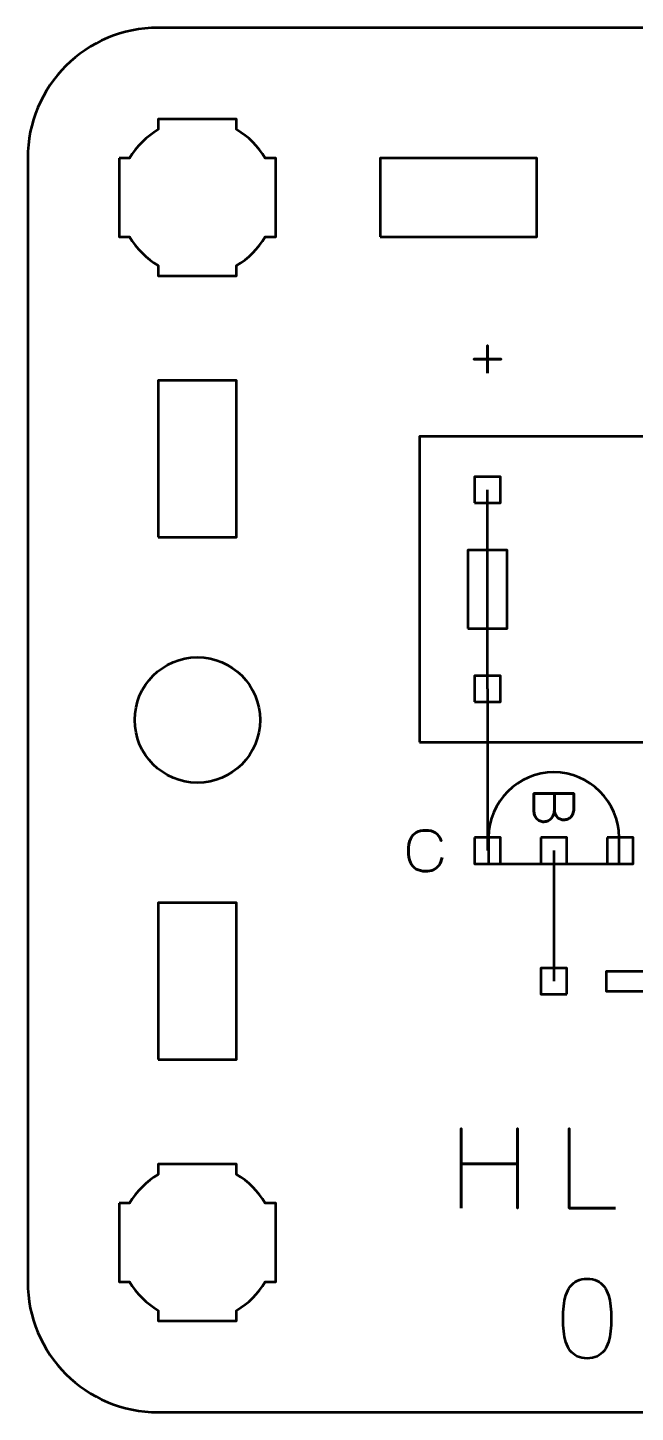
# Model space of a CAD drawing. Header units: centimetres. Extents: x -19.1 to -3.9, y -17.5 to -12.2.
# Drawn here: x -9.15 to -6.82, y -17.5 to -12.2 of the extents above; entities that cross this region are included whole.
import ezdxf

# ---------------------------------------------------------------- set-up
doc = ezdxf.new("R2010")
doc.units = ezdxf.units.CM
doc.header["$MEASUREMENT"] = 0
doc.layers.add('Layer 1', color=7, linetype='Continuous')

msp = doc.modelspace()

# ---------------------------------------------------------------- linework, layer by layer
at = {"layer": 'Layer 1', "lineweight": 53}
for points in [[(-8.65, -14.15), (-8.35, -14.15), (-8.35, -13.55), (-8.65, -13.55), (-8.65, -14.15)], [(-8.65, -16.15), (-8.35, -16.15), (-8.35, -15.55), (-8.65, -15.55), (-8.65, -16.15)]]:
    msp.add_lwpolyline(points, close=True, dxfattribs=at)
msp.add_ellipse((-8.5, -14.85), major_axis=(0, 0.24), ratio=1, dxfattribs=at)
for points, knots in [([(-9.15, -17), (-9.15, -17), (-9.15, -12.7), (-9.15, -12.7), (-9.15, -12.7), (-9.15, -12.42391), (-8.92609, -12.2), (-8.65, -12.2), (-8.65, -12.2), (-8.65, -12.2), (-4.35, -12.2), (-4.35, -12.2), (-4.35, -12.2), (-4.07391, -12.2), (-3.85, -12.42391), (-3.85, -12.7), (-3.85, -12.7), (-3.85, -12.7), (-3.85, -17), (-3.85, -17), (-3.85, -17), (-3.85, -17.27609), (-4.07391, -17.5), (-4.35, -17.5), (-4.35, -17.5), (-4.35, -17.5), (-8.65, -17.5), (-8.65, -17.5), (-8.65, -17.5), (-8.92609, -17.5), (-9.15, -17.27609), (-9.15, -17)], [0, 0, 0, 0, 0.125, 0.125, 0.125, 0.125, 0.25, 0.25, 0.25, 0.25, 0.375, 0.375, 0.375, 0.375, 0.5, 0.5, 0.5, 0.5, 0.625, 0.625, 0.625, 0.625, 0.75, 0.75, 0.75, 0.75, 0.875, 0.875, 0.875, 0.875, 1, 1, 1, 1]), ([(-8.8, -12.7), (-8.8, -12.7), (-8.75985, -12.7), (-8.75985, -12.7), (-8.75985, -12.7), (-8.7335, -12.65447), (-8.69553, -12.6165), (-8.65, -12.59015), (-8.65, -12.59015), (-8.65, -12.59015), (-8.65, -12.55), (-8.65, -12.55), (-8.65, -12.55), (-8.65, -12.55), (-8.5, -12.55), (-8.5, -12.55), (-8.5, -12.55), (-8.5, -12.55), (-8.35, -12.55), (-8.35, -12.55), (-8.35, -12.55), (-8.35, -12.55), (-8.35, -12.59015), (-8.35, -12.59015), (-8.35, -12.59015), (-8.30447, -12.6165), (-8.2665, -12.65447), (-8.24015, -12.7), (-8.24015, -12.7), (-8.24015, -12.7), (-8.2, -12.7), (-8.2, -12.7), (-8.2, -12.7), (-8.2, -12.7), (-8.2, -12.85), (-8.2, -12.85), (-8.2, -12.85), (-8.2, -12.85), (-8.2, -13), (-8.2, -13), (-8.2, -13), (-8.2, -13), (-8.24015, -13), (-8.24015, -13), (-8.24015, -13), (-8.2665, -13.04553), (-8.30447, -13.0835), (-8.35, -13.10985), (-8.35, -13.10985), (-8.35, -13.10985), (-8.35, -13.15), (-8.35, -13.15), (-8.35, -13.15), (-8.35, -13.15), (-8.5, -13.15), (-8.5, -13.15), (-8.5, -13.15), (-8.5, -13.15), (-8.65, -13.15), (-8.65, -13.15), (-8.65, -13.15), (-8.65, -13.15), (-8.65, -13.10985), (-8.65, -13.10985), (-8.65, -13.10985), (-8.69553, -13.0835), (-8.7335, -13.04553), (-8.75985, -13), (-8.75985, -13), (-8.75985, -13), (-8.8, -13), (-8.8, -13), (-8.8, -13), (-8.8, -13), (-8.8, -12.85), (-8.8, -12.85), (-8.8, -12.85), (-8.8, -12.85), (-8.8, -12.7), (-8.8, -12.7)], [0, 0, 0, 0, 0.05, 0.05, 0.05, 0.05, 0.1, 0.1, 0.1, 0.1, 0.15, 0.15, 0.15, 0.15, 0.2, 0.2, 0.2, 0.2, 0.25, 0.25, 0.25, 0.25, 0.3, 0.3, 0.3, 0.3, 0.35, 0.35, 0.35, 0.35, 0.4, 0.4, 0.4, 0.4, 0.45, 0.45, 0.45, 0.45, 0.5, 0.5, 0.5, 0.5, 0.55, 0.55, 0.55, 0.55, 0.6, 0.6, 0.6, 0.6, 0.65, 0.65, 0.65, 0.65, 0.7, 0.7, 0.7, 0.7, 0.75, 0.75, 0.75, 0.75, 0.8, 0.8, 0.8, 0.8, 0.85, 0.85, 0.85, 0.85, 0.9, 0.9, 0.9, 0.9, 0.95, 0.95, 0.95, 0.95, 1, 1, 1, 1]), ([(-7.8, -13), (-7.8, -13), (-7.8, -12.7), (-7.8, -12.7), (-7.8, -12.7), (-7.8, -12.7), (-7.2, -12.7), (-7.2, -12.7), (-7.2, -12.7), (-7.2, -12.7), (-7.2, -13), (-7.2, -13), (-7.2, -13), (-7.2, -13), (-7.8, -13), (-7.8, -13)], [0, 0, 0, 0, 0.25, 0.25, 0.25, 0.25, 0.5, 0.5, 0.5, 0.5, 0.75, 0.75, 0.75, 0.75, 1, 1, 1, 1]), ([(-7.439, -14.019), (-7.439, -14.019), (-7.439, -13.919), (-7.439, -13.919), (-7.439, -13.919), (-7.439, -13.919), (-7.339, -13.919), (-7.339, -13.919), (-7.339, -13.919), (-7.339, -13.919), (-7.339, -14.019), (-7.339, -14.019), (-7.339, -14.019), (-7.339, -14.019), (-7.439, -14.019), (-7.439, -14.019)], [0, 0, 0, 0, 0.25, 0.25, 0.25, 0.25, 0.5, 0.5, 0.5, 0.5, 0.75, 0.75, 0.75, 0.75, 1, 1, 1, 1]), ([(-7.439, -14.781), (-7.439, -14.781), (-7.439, -14.681), (-7.439, -14.681), (-7.439, -14.681), (-7.439, -14.681), (-7.339, -14.681), (-7.339, -14.681), (-7.339, -14.681), (-7.339, -14.681), (-7.339, -14.781), (-7.339, -14.781), (-7.339, -14.781), (-7.339, -14.781), (-7.439, -14.781), (-7.439, -14.781)], [0, 0, 0, 0, 0.25, 0.25, 0.25, 0.25, 0.5, 0.5, 0.5, 0.5, 0.75, 0.75, 0.75, 0.75, 1, 1, 1, 1]), ([(-6.08501, -15.975), (-6.08501, -15.975), (-6.78501, -15.975), (-6.78501, -15.975), (-6.78501, -15.975), (-6.78501, -15.975), (-6.78501, -15.8875), (-6.78501, -15.8875), (-6.78501, -15.8875), (-6.78501, -15.8875), (-6.93501, -15.8875), (-6.93501, -15.8875), (-6.93501, -15.8875), (-6.93501, -15.8875), (-6.93501, -15.8125), (-6.93501, -15.8125), (-6.93501, -15.8125), (-6.93501, -15.8125), (-6.78501, -15.8125), (-6.78501, -15.8125), (-6.78501, -15.8125), (-6.78501, -15.8125), (-6.78501, -15.725), (-6.78501, -15.725), (-6.78501, -15.725), (-6.78501, -15.725), (-6.08501, -15.725), (-6.08501, -15.725), (-6.08501, -15.725), (-6.08501, -15.725), (-6.08501, -15.8125), (-6.08501, -15.8125), (-6.08501, -15.8125), (-6.08501, -15.8125), (-5.93501, -15.8125), (-5.93501, -15.8125), (-5.93501, -15.8125), (-5.93501, -15.8125), (-5.93501, -15.8875), (-5.93501, -15.8875), (-5.93501, -15.8875), (-5.93501, -15.8875), (-6.08501, -15.8875), (-6.08501, -15.8875), (-6.08501, -15.8875), (-6.08501, -15.8875), (-6.08501, -15.975), (-6.08501, -15.975)], [0, 0, 0, 0, 0.0833333, 0.0833333, 0.0833333, 0.0833333, 0.1666667, 0.1666667, 0.1666667, 0.1666667, 0.25, 0.25, 0.25, 0.25, 0.3333333, 0.3333333, 0.3333333, 0.3333333, 0.4166667, 0.4166667, 0.4166667, 0.4166667, 0.5, 0.5, 0.5, 0.5, 0.5833333, 0.5833333, 0.5833333, 0.5833333, 0.6666667, 0.6666667, 0.6666667, 0.6666667, 0.75, 0.75, 0.75, 0.75, 0.8333333, 0.8333333, 0.8333333, 0.8333333, 0.9166667, 0.9166667, 0.9166667, 0.9166667, 1, 1, 1, 1]), ([(-7.08501, -15.9), (-7.08501, -15.9), (-7.18501, -15.9), (-7.18501, -15.9), (-7.18501, -15.9), (-7.18501, -15.9), (-7.18501, -15.8), (-7.18501, -15.8), (-7.18501, -15.8), (-7.18501, -15.8), (-7.08501, -15.8), (-7.08501, -15.8), (-7.08501, -15.8), (-7.08501, -15.8), (-7.08501, -15.9), (-7.08501, -15.9)], [0, 0, 0, 0, 0.25, 0.25, 0.25, 0.25, 0.5, 0.5, 0.5, 0.5, 0.75, 0.75, 0.75, 0.75, 1, 1, 1, 1]), ([(-8.8, -16.7), (-8.8, -16.7), (-8.75985, -16.7), (-8.75985, -16.7), (-8.75985, -16.7), (-8.7335, -16.65447), (-8.69553, -16.6165), (-8.65, -16.59015), (-8.65, -16.59015), (-8.65, -16.59015), (-8.65, -16.55), (-8.65, -16.55), (-8.65, -16.55), (-8.65, -16.55), (-8.5, -16.55), (-8.5, -16.55), (-8.5, -16.55), (-8.5, -16.55), (-8.35, -16.55), (-8.35, -16.55), (-8.35, -16.55), (-8.35, -16.55), (-8.35, -16.59015), (-8.35, -16.59015), (-8.35, -16.59015), (-8.30447, -16.6165), (-8.2665, -16.65447), (-8.24015, -16.7), (-8.24015, -16.7), (-8.24015, -16.7), (-8.2, -16.7), (-8.2, -16.7), (-8.2, -16.7), (-8.2, -16.7), (-8.2, -16.85), (-8.2, -16.85), (-8.2, -16.85), (-8.2, -16.85), (-8.2, -17), (-8.2, -17), (-8.2, -17), (-8.2, -17), (-8.24015, -17), (-8.24015, -17), (-8.24015, -17), (-8.2665, -17.04553), (-8.30447, -17.0835), (-8.35, -17.10985), (-8.35, -17.10985), (-8.35, -17.10985), (-8.35, -17.15), (-8.35, -17.15), (-8.35, -17.15), (-8.35, -17.15), (-8.5, -17.15), (-8.5, -17.15), (-8.5, -17.15), (-8.5, -17.15), (-8.65, -17.15), (-8.65, -17.15), (-8.65, -17.15), (-8.65, -17.15), (-8.65, -17.10985), (-8.65, -17.10985), (-8.65, -17.10985), (-8.69553, -17.0835), (-8.7335, -17.04553), (-8.75985, -17), (-8.75985, -17), (-8.75985, -17), (-8.8, -17), (-8.8, -17), (-8.8, -17), (-8.8, -17), (-8.8, -16.85), (-8.8, -16.85), (-8.8, -16.85), (-8.8, -16.85), (-8.8, -16.7), (-8.8, -16.7)], [0, 0, 0, 0, 0.05, 0.05, 0.05, 0.05, 0.1, 0.1, 0.1, 0.1, 0.15, 0.15, 0.15, 0.15, 0.2, 0.2, 0.2, 0.2, 0.25, 0.25, 0.25, 0.25, 0.3, 0.3, 0.3, 0.3, 0.35, 0.35, 0.35, 0.35, 0.4, 0.4, 0.4, 0.4, 0.45, 0.45, 0.45, 0.45, 0.5, 0.5, 0.5, 0.5, 0.55, 0.55, 0.55, 0.55, 0.6, 0.6, 0.6, 0.6, 0.65, 0.65, 0.65, 0.65, 0.7, 0.7, 0.7, 0.7, 0.75, 0.75, 0.75, 0.75, 0.8, 0.8, 0.8, 0.8, 0.85, 0.85, 0.85, 0.85, 0.9, 0.9, 0.9, 0.9, 0.95, 0.95, 0.95, 0.95, 1, 1, 1, 1])]:
    msp.add_open_spline(points, degree=3, knots=knots, dxfattribs=at)
at = {"layer": 'Layer 1', "color": 5, "lineweight": 53}
for points, knots in [([(-7.389, -13.52206), (-7.389, -13.52206), (-7.389, -13.469), (-7.389, -13.469), (-7.389, -13.469), (-7.389, -13.469), (-7.44177, -13.469), (-7.44177, -13.469), (-7.44177, -13.469), (-7.44177, -13.469), (-7.389, -13.469), (-7.389, -13.469), (-7.389, -13.469), (-7.389, -13.469), (-7.389, -13.41595), (-7.389, -13.41595), (-7.389, -13.41595), (-7.389, -13.41595), (-7.389, -13.469), (-7.389, -13.469), (-7.389, -13.469), (-7.389, -13.469), (-7.33622, -13.469), (-7.33622, -13.469), (-7.33622, -13.469), (-7.33622, -13.469), (-7.389, -13.469), (-7.389, -13.469), (-7.389, -13.469), (-7.389, -13.469), (-7.389, -13.52206), (-7.389, -13.52206)], [0, 0, 0, 0, 0.125, 0.125, 0.125, 0.125, 0.25, 0.25, 0.25, 0.25, 0.375, 0.375, 0.375, 0.375, 0.5, 0.5, 0.5, 0.5, 0.625, 0.625, 0.625, 0.625, 0.75, 0.75, 0.75, 0.75, 0.875, 0.875, 0.875, 0.875, 1, 1, 1, 1]), ([(-7.464, -14.5), (-7.464, -14.5), (-7.464, -14.2), (-7.464, -14.2), (-7.464, -14.2), (-7.464, -14.2), (-7.314, -14.2), (-7.314, -14.2), (-7.314, -14.2), (-7.314, -14.2), (-7.314, -14.5), (-7.314, -14.5), (-7.314, -14.5), (-7.314, -14.5), (-7.464, -14.5), (-7.464, -14.5)], [0, 0, 0, 0, 0.25, 0.25, 0.25, 0.25, 0.5, 0.5, 0.5, 0.5, 0.75, 0.75, 0.75, 0.75, 1, 1, 1, 1]), ([(-7.38501, -15.29999), (-7.38501, -15.16229), (-7.2727, -15.05), (-7.13501, -15.05), (-7.13501, -15.05), (-6.99733, -15.05), (-6.88502, -15.16229), (-6.88502, -15.29999), (-6.88502, -15.29999), (-6.88502, -15.29999), (-6.88502, -15.39999), (-6.88502, -15.39999), (-6.88502, -15.39999), (-6.88502, -15.39999), (-7.38501, -15.39999), (-7.38501, -15.39999), (-7.38501, -15.39999), (-7.38501, -15.39999), (-7.38501, -15.29999), (-7.38501, -15.29999)], [0, 0, 0, 0, 0.2, 0.2, 0.2, 0.2, 0.4, 0.4, 0.4, 0.4, 0.6, 0.6, 0.6, 0.6, 0.8, 0.8, 0.8, 0.8, 1, 1, 1, 1]), ([(-7.13267, -15.13128), (-7.13267, -15.13128), (-7.13267, -15.18991), (-7.13267, -15.18991), (-7.13267, -15.18991), (-7.13264, -15.19753), (-7.13158, -15.20402), (-7.1295, -15.20949), (-7.1295, -15.20949), (-7.12745, -15.21493), (-7.12466, -15.21934), (-7.12117, -15.22276), (-7.12117, -15.22276), (-7.11768, -15.22618), (-7.11373, -15.22865), (-7.10935, -15.2302), (-7.10935, -15.2302), (-7.10501, -15.23172), (-7.1005, -15.23242), (-7.09584, -15.23225), (-7.09584, -15.23225), (-7.09118, -15.23204), (-7.08667, -15.23105), (-7.08226, -15.22928), (-7.08226, -15.22928), (-7.07785, -15.22756), (-7.07386, -15.22494), (-7.0703, -15.22152), (-7.0703, -15.22152), (-7.06674, -15.2181), (-7.06391, -15.21383), (-7.06183, -15.20865), (-7.06183, -15.20865), (-7.05971, -15.20346), (-7.05862, -15.19736), (-7.05859, -15.19034), (-7.05859, -15.19034), (-7.05859, -15.19034), (-7.05859, -15.13128), (-7.05859, -15.13128), (-7.05859, -15.13128), (-7.05859, -15.13128), (-7.2112, -15.13128), (-7.2112, -15.13128), (-7.2112, -15.13128), (-7.2112, -15.13128), (-7.2112, -15.19626), (-7.2112, -15.19626), (-7.2112, -15.19626), (-7.2112, -15.20233), (-7.21032, -15.20798), (-7.20859, -15.2132), (-7.20859, -15.2132), (-7.20683, -15.21842), (-7.20432, -15.22297), (-7.20097, -15.22688), (-7.20097, -15.22688), (-7.19765, -15.23084), (-7.19363, -15.23391), (-7.18887, -15.23609), (-7.18887, -15.23609), (-7.18411, -15.23828), (-7.17871, -15.23941), (-7.17268, -15.23944), (-7.17268, -15.23944), (-7.16661, -15.2393), (-7.16114, -15.23803), (-7.15624, -15.2356), (-7.15624, -15.2356), (-7.15133, -15.23316), (-7.14713, -15.22978), (-7.14361, -15.2254), (-7.14361, -15.2254), (-7.14011, -15.22103), (-7.1374, -15.21581), (-7.13553, -15.20981), (-7.13553, -15.20981), (-7.13366, -15.20381), (-7.13271, -15.19718), (-7.13267, -15.18991), (-7.13267, -15.18991), (-7.13271, -15.19718), (-7.13366, -15.20381), (-7.13553, -15.20981), (-7.13553, -15.20981), (-7.1374, -15.21581), (-7.14011, -15.22103), (-7.14361, -15.2254), (-7.14361, -15.2254), (-7.14713, -15.22978), (-7.15133, -15.23316), (-7.15624, -15.2356), (-7.15624, -15.2356), (-7.16114, -15.23803), (-7.16661, -15.2393), (-7.17268, -15.23944), (-7.17268, -15.23944), (-7.17871, -15.23941), (-7.18411, -15.23828), (-7.18887, -15.23609), (-7.18887, -15.23609), (-7.19363, -15.23391), (-7.19765, -15.23084), (-7.20097, -15.22688), (-7.20097, -15.22688), (-7.20432, -15.22297), (-7.20683, -15.21842), (-7.20859, -15.2132), (-7.20859, -15.2132), (-7.21032, -15.20798), (-7.2112, -15.20233), (-7.2112, -15.19626), (-7.2112, -15.19626), (-7.2112, -15.19626), (-7.2112, -15.13128), (-7.2112, -15.13128), (-7.2112, -15.13128), (-7.2112, -15.13128), (-7.05859, -15.13128), (-7.05859, -15.13128), (-7.05859, -15.13128), (-7.05859, -15.13128), (-7.05859, -15.19034), (-7.05859, -15.19034), (-7.05859, -15.19034), (-7.05862, -15.19736), (-7.05971, -15.20346), (-7.06183, -15.20865), (-7.06183, -15.20865), (-7.06391, -15.21383), (-7.06674, -15.2181), (-7.0703, -15.22152), (-7.0703, -15.22152), (-7.07386, -15.22494), (-7.07785, -15.22756), (-7.08226, -15.22928), (-7.08226, -15.22928), (-7.08667, -15.23105), (-7.09118, -15.23204), (-7.09584, -15.23225), (-7.09584, -15.23225), (-7.1005, -15.23242), (-7.10501, -15.23172), (-7.10935, -15.2302), (-7.10935, -15.2302), (-7.11373, -15.22865), (-7.11768, -15.22618), (-7.12117, -15.22276), (-7.12117, -15.22276), (-7.12466, -15.21934), (-7.12745, -15.21493), (-7.1295, -15.20949), (-7.1295, -15.20949), (-7.13158, -15.20402), (-7.13264, -15.19753), (-7.13267, -15.18991), (-7.13267, -15.18991), (-7.13267, -15.18991), (-7.13267, -15.13128), (-7.13267, -15.13128)], [0, 0, 0, 0, 0.025, 0.025, 0.025, 0.025, 0.05, 0.05, 0.05, 0.05, 0.075, 0.075, 0.075, 0.075, 0.1, 0.1, 0.1, 0.1, 0.125, 0.125, 0.125, 0.125, 0.15, 0.15, 0.15, 0.15, 0.175, 0.175, 0.175, 0.175, 0.2, 0.2, 0.2, 0.2, 0.225, 0.225, 0.225, 0.225, 0.25, 0.25, 0.25, 0.25, 0.275, 0.275, 0.275, 0.275, 0.3, 0.3, 0.3, 0.3, 0.325, 0.325, 0.325, 0.325, 0.35, 0.35, 0.35, 0.35, 0.375, 0.375, 0.375, 0.375, 0.4, 0.4, 0.4, 0.4, 0.425, 0.425, 0.425, 0.425, 0.45, 0.45, 0.45, 0.45, 0.475, 0.475, 0.475, 0.475, 0.5, 0.5, 0.5, 0.5, 0.525, 0.525, 0.525, 0.525, 0.55, 0.55, 0.55, 0.55, 0.575, 0.575, 0.575, 0.575, 0.6, 0.6, 0.6, 0.6, 0.625, 0.625, 0.625, 0.625, 0.65, 0.65, 0.65, 0.65, 0.675, 0.675, 0.675, 0.675, 0.7, 0.7, 0.7, 0.7, 0.725, 0.725, 0.725, 0.725, 0.75, 0.75, 0.75, 0.75, 0.775, 0.775, 0.775, 0.775, 0.8, 0.8, 0.8, 0.8, 0.825, 0.825, 0.825, 0.825, 0.85, 0.85, 0.85, 0.85, 0.875, 0.875, 0.875, 0.875, 0.9, 0.9, 0.9, 0.9, 0.925, 0.925, 0.925, 0.925, 0.95, 0.95, 0.95, 0.95, 0.975, 0.975, 0.975, 0.975, 1, 1, 1, 1]), ([(-7.56258, -15.37572), (-7.56484, -15.38782), (-7.56879, -15.3978), (-7.57433, -15.40563), (-7.57433, -15.40563), (-7.5799, -15.41343), (-7.58703, -15.41921), (-7.5957, -15.42299), (-7.5957, -15.42299), (-7.60435, -15.42676), (-7.61451, -15.42867), (-7.62608, -15.42863), (-7.62608, -15.42863), (-7.64015, -15.42867), (-7.65211, -15.42595), (-7.66192, -15.42041), (-7.66192, -15.42041), (-7.67173, -15.41491), (-7.67921, -15.40641), (-7.68436, -15.39487), (-7.68436, -15.39487), (-7.68951, -15.38334), (-7.69208, -15.36855), (-7.69212, -15.35053), (-7.69212, -15.35053), (-7.69208, -15.33257), (-7.68951, -15.31782), (-7.68436, -15.30629), (-7.68436, -15.30629), (-7.67921, -15.29475), (-7.67173, -15.28621), (-7.66192, -15.28068), (-7.66192, -15.28068), (-7.65211, -15.27514), (-7.64015, -15.27239), (-7.62608, -15.27242), (-7.62608, -15.27242), (-7.61101, -15.27239), (-7.59839, -15.2756), (-7.58822, -15.28205), (-7.58822, -15.28205), (-7.5781, -15.28851), (-7.57066, -15.29849), (-7.56596, -15.312), (-7.56596, -15.312), (-7.57066, -15.29849), (-7.5781, -15.28851), (-7.58822, -15.28205), (-7.58822, -15.28205), (-7.59839, -15.2756), (-7.61101, -15.27239), (-7.62608, -15.27242), (-7.62608, -15.27242), (-7.64015, -15.27239), (-7.65211, -15.27514), (-7.66192, -15.28068), (-7.66192, -15.28068), (-7.67173, -15.28621), (-7.67921, -15.29475), (-7.68436, -15.30629), (-7.68436, -15.30629), (-7.68951, -15.31782), (-7.69208, -15.33257), (-7.69212, -15.35053), (-7.69212, -15.35053), (-7.69208, -15.36855), (-7.68951, -15.38334), (-7.68436, -15.39487), (-7.68436, -15.39487), (-7.67921, -15.40641), (-7.67173, -15.41491), (-7.66192, -15.42041), (-7.66192, -15.42041), (-7.65211, -15.42595), (-7.64015, -15.42867), (-7.62608, -15.42863), (-7.62608, -15.42863), (-7.61451, -15.42867), (-7.60435, -15.42676), (-7.5957, -15.42299), (-7.5957, -15.42299), (-7.58703, -15.41921), (-7.5799, -15.41343), (-7.57433, -15.40563), (-7.57433, -15.40563), (-7.56879, -15.3978), (-7.56484, -15.38782), (-7.56258, -15.37572)], [0, 0, 0, 0, 0.0454545, 0.0454545, 0.0454545, 0.0454545, 0.0909091, 0.0909091, 0.0909091, 0.0909091, 0.1363636, 0.1363636, 0.1363636, 0.1363636, 0.1818182, 0.1818182, 0.1818182, 0.1818182, 0.2272727, 0.2272727, 0.2272727, 0.2272727, 0.2727273, 0.2727273, 0.2727273, 0.2727273, 0.3181818, 0.3181818, 0.3181818, 0.3181818, 0.3636364, 0.3636364, 0.3636364, 0.3636364, 0.4090909, 0.4090909, 0.4090909, 0.4090909, 0.4545455, 0.4545455, 0.4545455, 0.4545455, 0.5, 0.5, 0.5, 0.5, 0.5454545, 0.5454545, 0.5454545, 0.5454545, 0.5909091, 0.5909091, 0.5909091, 0.5909091, 0.6363636, 0.6363636, 0.6363636, 0.6363636, 0.6818182, 0.6818182, 0.6818182, 0.6818182, 0.7272727, 0.7272727, 0.7272727, 0.7272727, 0.7727273, 0.7727273, 0.7727273, 0.7727273, 0.8181818, 0.8181818, 0.8181818, 0.8181818, 0.8636364, 0.8636364, 0.8636364, 0.8636364, 0.9090909, 0.9090909, 0.9090909, 0.9090909, 0.9545455, 0.9545455, 0.9545455, 0.9545455, 1, 1, 1, 1]), ([(-7.48974, -16.71838), (-7.48974, -16.71838), (-7.48974, -16.54947), (-7.48974, -16.54947), (-7.48974, -16.54947), (-7.48974, -16.54947), (-7.27427, -16.54947), (-7.27427, -16.54947), (-7.27427, -16.54947), (-7.27427, -16.54947), (-7.27427, -16.71838), (-7.27427, -16.71838), (-7.27427, -16.71838), (-7.27427, -16.71838), (-7.27427, -16.41358), (-7.27427, -16.41358), (-7.27427, -16.41358), (-7.27427, -16.41358), (-7.27427, -16.54947), (-7.27427, -16.54947), (-7.27427, -16.54947), (-7.27427, -16.54947), (-7.48974, -16.54947), (-7.48974, -16.54947), (-7.48974, -16.54947), (-7.48974, -16.54947), (-7.48974, -16.41358), (-7.48974, -16.41358), (-7.48974, -16.41358), (-7.48974, -16.41358), (-7.48974, -16.71838), (-7.48974, -16.71838)], [0, 0, 0, 0, 0.125, 0.125, 0.125, 0.125, 0.25, 0.25, 0.25, 0.25, 0.375, 0.375, 0.375, 0.375, 0.5, 0.5, 0.5, 0.5, 0.625, 0.625, 0.625, 0.625, 0.75, 0.75, 0.75, 0.75, 0.875, 0.875, 0.875, 0.875, 1, 1, 1, 1]), ([(-6.89835, -16.71838), (-6.89835, -16.71838), (-7.07657, -16.71838), (-7.07657, -16.71838), (-7.07657, -16.71838), (-7.07657, -16.71838), (-7.07657, -16.41316), (-7.07657, -16.41316), (-7.07657, -16.41316), (-7.07657, -16.41316), (-7.07657, -16.71838), (-7.07657, -16.71838), (-7.07657, -16.71838), (-7.07657, -16.71838), (-6.89835, -16.71838), (-6.89835, -16.71838)], [0, 0, 0, 0, 0.25, 0.25, 0.25, 0.25, 0.5, 0.5, 0.5, 0.5, 0.75, 0.75, 0.75, 0.75, 1, 1, 1, 1]), ([(-7.00736, -17.29369), (-6.99255, -17.29362), (-6.97978, -17.29101), (-6.96912, -17.28593), (-6.96912, -17.28593), (-6.95854, -17.28085), (-6.94972, -17.27358), (-6.94267, -17.26434), (-6.94267, -17.26434), (-6.93568, -17.25503), (-6.93018, -17.24402), (-6.92609, -17.23132), (-6.92609, -17.23132), (-6.92206, -17.21862), (-6.91917, -17.20472), (-6.91755, -17.18948), (-6.91755, -17.18948), (-6.91585, -17.17424), (-6.91501, -17.15822), (-6.91508, -17.14129), (-6.91508, -17.14129), (-6.91501, -17.12443), (-6.91585, -17.10841), (-6.91755, -17.09324), (-6.91755, -17.09324), (-6.91917, -17.07807), (-6.92206, -17.0641), (-6.92609, -17.0514), (-6.92609, -17.0514), (-6.93018, -17.03877), (-6.93568, -17.02777), (-6.94267, -17.01838), (-6.94267, -17.01838), (-6.94972, -17.00907), (-6.95854, -17.0018), (-6.96912, -16.99672), (-6.96912, -16.99672), (-6.97978, -16.99157), (-6.99255, -16.98896), (-7.00736, -16.98889), (-7.00736, -16.98889), (-7.02218, -16.98896), (-7.03495, -16.99157), (-7.04561, -16.99672), (-7.04561, -16.99672), (-7.05619, -17.0018), (-7.06501, -17.00907), (-7.07206, -17.01838), (-7.07206, -17.01838), (-7.07905, -17.02777), (-7.08455, -17.03877), (-7.08864, -17.0514), (-7.08864, -17.0514), (-7.09267, -17.0641), (-7.09556, -17.07807), (-7.09718, -17.09324), (-7.09718, -17.09324), (-7.09887, -17.10841), (-7.09972, -17.12443), (-7.09965, -17.14129), (-7.09965, -17.14129), (-7.09972, -17.15822), (-7.09887, -17.17424), (-7.09718, -17.18948), (-7.09718, -17.18948), (-7.09556, -17.20472), (-7.09267, -17.21862), (-7.08864, -17.23132), (-7.08864, -17.23132), (-7.08455, -17.24402), (-7.07905, -17.25503), (-7.07206, -17.26434), (-7.07206, -17.26434), (-7.06501, -17.27358), (-7.05619, -17.28085), (-7.04561, -17.28593), (-7.04561, -17.28593), (-7.03495, -17.29101), (-7.02218, -17.29362), (-7.00736, -17.29369)], [0, 0, 0, 0, 0.05, 0.05, 0.05, 0.05, 0.1, 0.1, 0.1, 0.1, 0.15, 0.15, 0.15, 0.15, 0.2, 0.2, 0.2, 0.2, 0.25, 0.25, 0.25, 0.25, 0.3, 0.3, 0.3, 0.3, 0.35, 0.35, 0.35, 0.35, 0.4, 0.4, 0.4, 0.4, 0.45, 0.45, 0.45, 0.45, 0.5, 0.5, 0.5, 0.5, 0.55, 0.55, 0.55, 0.55, 0.6, 0.6, 0.6, 0.6, 0.65, 0.65, 0.65, 0.65, 0.7, 0.7, 0.7, 0.7, 0.75, 0.75, 0.75, 0.75, 0.8, 0.8, 0.8, 0.8, 0.85, 0.85, 0.85, 0.85, 0.9, 0.9, 0.9, 0.9, 0.95, 0.95, 0.95, 0.95, 1, 1, 1, 1]), ([(-7.00736, -17.29369), (-6.99255, -17.29362), (-6.97978, -17.29101), (-6.96912, -17.28593), (-6.96912, -17.28593), (-6.95854, -17.28085), (-6.94972, -17.27358), (-6.94267, -17.26434), (-6.94267, -17.26434), (-6.93568, -17.25503), (-6.93018, -17.24402), (-6.92609, -17.23132), (-6.92609, -17.23132), (-6.92206, -17.21862), (-6.91917, -17.20472), (-6.91755, -17.18948), (-6.91755, -17.18948), (-6.91585, -17.17424), (-6.91501, -17.15822), (-6.91508, -17.14129), (-6.91508, -17.14129), (-6.91501, -17.12443), (-6.91585, -17.10841), (-6.91755, -17.09324), (-6.91755, -17.09324), (-6.91917, -17.07807), (-6.92206, -17.0641), (-6.92609, -17.0514), (-6.92609, -17.0514), (-6.93018, -17.03877), (-6.93568, -17.02777), (-6.94267, -17.01838), (-6.94267, -17.01838), (-6.94972, -17.00907), (-6.95854, -17.0018), (-6.96912, -16.99672), (-6.96912, -16.99672), (-6.97978, -16.99157), (-6.99255, -16.98896), (-7.00736, -16.98889), (-7.00736, -16.98889), (-7.02218, -16.98896), (-7.03495, -16.99157), (-7.04561, -16.99672), (-7.04561, -16.99672), (-7.05619, -17.0018), (-7.06501, -17.00907), (-7.07206, -17.01838), (-7.07206, -17.01838), (-7.07905, -17.02777), (-7.08455, -17.03877), (-7.08864, -17.0514), (-7.08864, -17.0514), (-7.09267, -17.0641), (-7.09556, -17.07807), (-7.09718, -17.09324), (-7.09718, -17.09324), (-7.09887, -17.10841), (-7.09972, -17.12443), (-7.09965, -17.14129), (-7.09965, -17.14129), (-7.09972, -17.15822), (-7.09887, -17.17424), (-7.09718, -17.18948), (-7.09718, -17.18948), (-7.09556, -17.20472), (-7.09267, -17.21862), (-7.08864, -17.23132), (-7.08864, -17.23132), (-7.08455, -17.24402), (-7.07905, -17.25503), (-7.07206, -17.26434), (-7.07206, -17.26434), (-7.06501, -17.27358), (-7.05619, -17.28085), (-7.04561, -17.28593), (-7.04561, -17.28593), (-7.03495, -17.29101), (-7.02218, -17.29362), (-7.00736, -17.29369)], [0, 0, 0, 0, 0.05, 0.05, 0.05, 0.05, 0.1, 0.1, 0.1, 0.1, 0.15, 0.15, 0.15, 0.15, 0.2, 0.2, 0.2, 0.2, 0.25, 0.25, 0.25, 0.25, 0.3, 0.3, 0.3, 0.3, 0.35, 0.35, 0.35, 0.35, 0.4, 0.4, 0.4, 0.4, 0.45, 0.45, 0.45, 0.45, 0.5, 0.5, 0.5, 0.5, 0.55, 0.55, 0.55, 0.55, 0.6, 0.6, 0.6, 0.6, 0.65, 0.65, 0.65, 0.65, 0.7, 0.7, 0.7, 0.7, 0.75, 0.75, 0.75, 0.75, 0.8, 0.8, 0.8, 0.8, 0.85, 0.85, 0.85, 0.85, 0.9, 0.9, 0.9, 0.9, 0.95, 0.95, 0.95, 0.95, 1, 1, 1, 1])]:
    msp.add_open_spline(points, degree=3, knots=knots, dxfattribs=at)
at = {"layer": 'Layer 1', "color": 202, "lineweight": 53}
msp.add_open_spline([(-7.65, -14.935), (-7.65, -14.935), (-7.65, -13.765), (-7.65, -13.765), (-7.65, -13.765), (-7.65, -13.765), (-5.35, -13.765), (-5.35, -13.765), (-5.35, -13.765), (-5.35, -13.765), (-5.35, -14.935), (-5.35, -14.935), (-5.35, -14.935), (-5.35, -14.935), (-7.65, -14.935), (-7.65, -14.935)], degree=3, knots=[0, 0, 0, 0, 0.25, 0.25, 0.25, 0.25, 0.5, 0.5, 0.5, 0.5, 0.75, 0.75, 0.75, 0.75, 1, 1, 1, 1], dxfattribs=at)
at = {"layer": 'Layer 1', "color": 5, "lineweight": 53}
for points in [[(-7.389, -14.731), (-7.389, -14.731), (-7.389, -13.969), (-7.389, -13.969)], [(-7.389, -14.731), (-7.389, -14.731), (-7.389, -15.35), (-7.389, -15.35)], [(-7.13501, -15.35), (-7.13501, -15.35), (-7.13501, -15.85), (-7.13501, -15.85)]]:
    msp.add_open_spline(points, degree=3, dxfattribs=at)
at = {"layer": 'Layer 1', "color": 250, "lineweight": 53}
for points in [[(-7.439, -15.29999), (-7.439, -15.29999), (-7.339, -15.29999), (-7.339, -15.29999), (-7.339, -15.29999), (-7.339, -15.29999), (-7.339, -15.40001), (-7.339, -15.40001), (-7.339, -15.40001), (-7.339, -15.40001), (-7.439, -15.40001), (-7.439, -15.40001), (-7.439, -15.40001), (-7.439, -15.40001), (-7.439, -15.29999), (-7.439, -15.29999)], [(-7.18501, -15.29999), (-7.18501, -15.29999), (-7.08502, -15.29999), (-7.08502, -15.29999), (-7.08502, -15.29999), (-7.08502, -15.29999), (-7.08502, -15.40001), (-7.08502, -15.40001), (-7.08502, -15.40001), (-7.08502, -15.40001), (-7.18501, -15.40001), (-7.18501, -15.40001), (-7.18501, -15.40001), (-7.18501, -15.40001), (-7.18501, -15.29999), (-7.18501, -15.29999)], [(-6.93103, -15.29999), (-6.93103, -15.29999), (-6.83103, -15.29999), (-6.83103, -15.29999), (-6.83103, -15.29999), (-6.83103, -15.29999), (-6.83103, -15.39999), (-6.83103, -15.39999), (-6.83103, -15.39999), (-6.83103, -15.39999), (-6.93103, -15.39999), (-6.93103, -15.39999), (-6.93103, -15.39999), (-6.93103, -15.39999), (-6.93103, -15.29999), (-6.93103, -15.29999)]]:
    msp.add_open_spline(points, degree=3, knots=[0, 0, 0, 0, 0.25, 0.25, 0.25, 0.25, 0.5, 0.5, 0.5, 0.5, 0.75, 0.75, 0.75, 0.75, 1, 1, 1, 1], dxfattribs=at)

doc.saveas('drawing.dxf')
